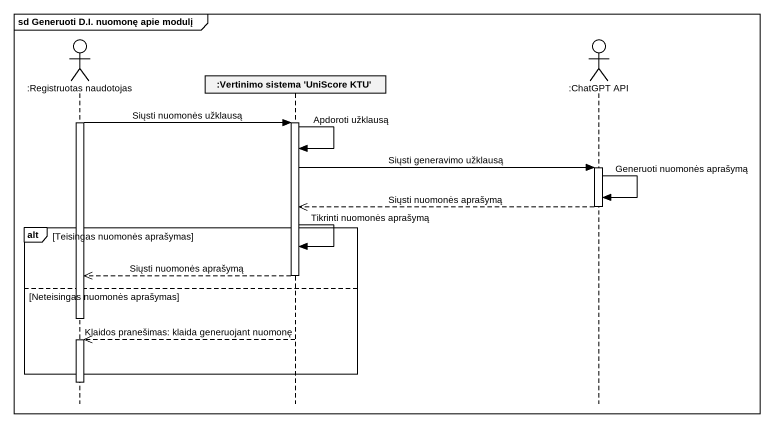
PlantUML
@startuml
mainframe sd Generuoti D.I. nuomonę apie modulį
hide footbox
actor ":Registruotas naudotojas" as Registruotas_naudotojas
participant ":Vertinimo sistema 'UniScore KTU'" as Vertinimo_sistema_UniScore
actor ":ChatGPT API" as ChatGPT_API

activate Registruotas_naudotojas
Registruotas_naudotojas -> Vertinimo_sistema_UniScore : Siųsti nuomonės užklausą
activate Vertinimo_sistema_UniScore
Vertinimo_sistema_UniScore -> Vertinimo_sistema_UniScore : Apdoroti užklausą
Vertinimo_sistema_UniScore -> ChatGPT_API : Siųsti generavimo užklausą
activate ChatGPT_API
ChatGPT_API -> ChatGPT_API : Generuoti nuomonės aprašymą
ChatGPT_API -->> Vertinimo_sistema_UniScore : Siųsti nuomonės aprašymą
deactivate ChatGPT_API
alt Teisingas nuomonės aprašymas
  Vertinimo_sistema_UniScore -> Vertinimo_sistema_UniScore : Tikrinti nuomonės aprašymą
  Vertinimo_sistema_UniScore -->> Registruotas_naudotojas : Siųsti nuomonės aprašymą
  deactivate Vertinimo_sistema_UniScore
else Neteisingas nuomonės aprašymas
  deactivate Registruotas_naudotojas
  Vertinimo_sistema_UniScore -->> Registruotas_naudotojas : Klaidos pranešimas: klaida generuojant nuomonę
  activate Registruotas_naudotojas
end
deactivate Registruotas_naudotojas
@enduml
